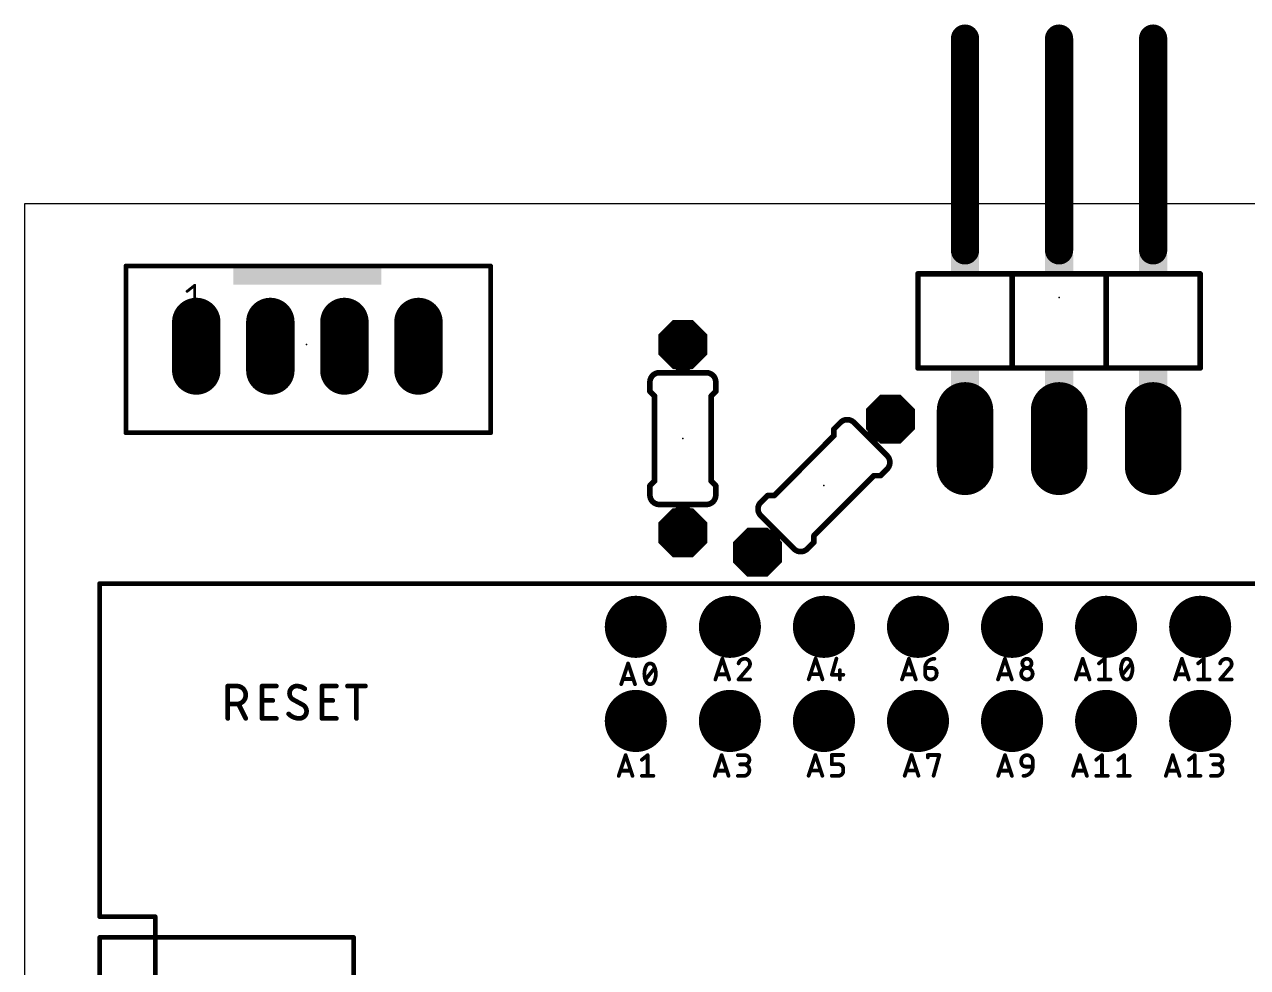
# Model space of a CAD drawing. Extents: x 0 to 2.49, y -0.29 to 2.34.
# Drawn here: x 0 to 1.3, y 1.338 to 2.34 of the extents above; entities that cross this region are included whole.
import ezdxf

# ---------------------------------------------------------------- set-up
doc = ezdxf.new("R2010")
doc.units = 0
for name, color, linetype in [('17', 110, 'CONTINUOUS'), ('20', 31, 'CONTINUOUS'), ('21', 253, 'CONTINUOUS'), ('23', 53, 'CONTINUOUS'), ('51', 253, 'CONTINUOUS')]:
    doc.layers.add(name, color=color, linetype=linetype)

# ---------------------------------------------------------------- blocks, each defined once
blk = doc.blocks.new('RECT')
blk.add_solid([(-0.5, -0.5), (0.5, -0.5), (-0.5, 0.5), (0.5, 0.5)])
blk = doc.blocks.new('LONGP100')
at = {"const_width": 1}
blk.add_lwpolyline([(-0.5, 0), (0.5, 0)], dxfattribs=at)
at = {"const_width": 0.5}
for points in [[(-0.5, 0.25, 1), (-0.5, -0.25)], [(0.5, -0.25, 1), (0.5, 0.25)]]:
    blk.add_lwpolyline(points, format="xyb", dxfattribs=at)
blk = doc.blocks.new('ROUNDP')
at = {"const_width": 0.5}
blk.add_lwpolyline([(0, -0.25, 1), (0, 0.25, 1), (0, -0.25)], format="xyb", dxfattribs=at)
blk = doc.blocks.new('OCTAGONP')
at = {"const_width": 0.5}
blk.add_lwpolyline([(-0.25, -0.103553), (-0.25, 0.103553), (-0.103553, 0.25), (0.103553, 0.25), (0.25, 0.103553), (0.25, -0.103553), (0.103553, -0.25), (-0.103553, -0.25), (-0.25, -0.103553), (-0.25, 0.103553)], dxfattribs=at)

msp = doc.modelspace()

# ---------------------------------------------------------------- linework, layer by layer
at = {"layer": '20'}
for p, q in [((2.487008, 2.149606), (0, 2.149606)), ((0, 2.149606), (0, 0))]:
    msp.add_line(p, q, dxfattribs=at)
at = {"layer": '21'}
for points, const_width in [([(1, 2.325), (1, 2.1)], 0.03), ([(1.1, 2.325), (1.1, 2.1)], 0.03), ([(1.2, 2.325), (1.2, 2.1)], 0.03), ([(0.107874, 1.906201), (0.107874, 2.083366)], 0.005), ([(0.107874, 2.083366), (0.495669, 2.083366)], 0.005), ([(0.495669, 2.083366), (0.495669, 1.906201)], 0.005), ([(1.05, 2.075), (0.95, 2.075)], 0.006), ([(0.95, 2.075), (0.95, 1.975)], 0.006), ([(1.05, 1.975), (1.05, 2.075)], 0.006), ([(1.15, 2.075), (1.05, 2.075)], 0.006), ([(1.15, 1.975), (1.15, 2.075)], 0.006), ([(1.25, 2.075), (1.15, 2.075)], 0.006), ([(1.25, 1.975), (1.25, 2.075)], 0.006), ([(0.17294, 2.056426), (0.180996, 2.06287)], 0.003), ([(0.180996, 2.06287), (0.180996, 2.03387)], 0.003), ([(0.17294, 2.03387), (0.189051, 2.03387)], 0.003), ([(0.95, 1.975), (1.05, 1.975)], 0.006), ([(1.05, 1.975), (1.15, 1.975)], 0.006), ([(1.15, 1.975), (1.25, 1.975)], 0.006), ([(0.665, 1.96), (0.665, 1.95)], 0.006), ([(0.67, 1.945), (0.665, 1.95)], 0.006), ([(0.73, 1.945), (0.735, 1.95)], 0.006), ([(0.735, 1.96), (0.735, 1.95)], 0.006), ([(0.67, 1.855), (0.67, 1.945)], 0.006), ([(0.73, 1.855), (0.73, 1.945)], 0.006), ([(0.867678, 1.917175), (0.860607, 1.910104)], 0.006), ([(0.860607, 1.903033), (0.860607, 1.910104)], 0.006), ([(0.495669, 1.906201), (0.107874, 1.906201)], 0.005), ([(0.796967, 1.839393), (0.860607, 1.903033)], 0.006), ([(0.839393, 1.796967), (0.903033, 1.860607)], 0.006), ([(0.903033, 1.860607), (0.910104, 1.860607)], 0.006), ([(0.917175, 1.867678), (0.910104, 1.860607)], 0.006), ([(0.67, 1.855), (0.665, 1.85)], 0.006), ([(0.665, 1.84), (0.665, 1.85)], 0.006), ([(0.73, 1.855), (0.735, 1.85)], 0.006), ([(0.735, 1.84), (0.735, 1.85)], 0.006), ([(0.782825, 1.832322), (0.789896, 1.839393)], 0.006), ([(0.796967, 1.839393), (0.789896, 1.839393)], 0.006), ([(0.839393, 1.796967), (0.839393, 1.789896)], 0.006), ([(0.832322, 1.782825), (0.839393, 1.789896)], 0.006), ([(0.08, 1.746), (2.206, 1.746)], 0.005), ([(0.08, 1.392), (0.08, 1.746)], 0.005), ([(0.734598, 1.644076), (0.741931, 1.666076)], 0.004), ([(0.741931, 1.666076), (0.749265, 1.644076)], 0.004), ([(0.833779, 1.644207), (0.841112, 1.666207)], 0.004), ([(0.841112, 1.666207), (0.848446, 1.644207)], 0.004), ([(0.86329, 1.666207), (0.858401, 1.649096)], 0.004), ([(0.932984, 1.644076), (0.940317, 1.666076)], 0.004), ([(0.940317, 1.666076), (0.947651, 1.644076)], 0.004), ([(1.03508, 1.644076), (1.042413, 1.666076)], 0.004), ([(1.042413, 1.666076), (1.049747, 1.644076)], 0.004), ([(1.117799, 1.644076), (1.125132, 1.666076)], 0.004), ([(1.125132, 1.666076), (1.132466, 1.644076)], 0.004), ([(1.142421, 1.661187), (1.148532, 1.666076)], 0.004), ([(1.148532, 1.666076), (1.148532, 1.644076)], 0.004), ([(1.223242, 1.644076), (1.230575, 1.666076)], 0.004), ([(1.230575, 1.666076), (1.237909, 1.644076)], 0.004), ([(1.247864, 1.661187), (1.253975, 1.666076)], 0.004), ([(1.253975, 1.666076), (1.253975, 1.644076)], 0.004), ([(0.634447, 1.639076), (0.64178, 1.661076)], 0.004), ([(0.64178, 1.661076), (0.649114, 1.639076)], 0.004), ([(0.660291, 1.643965), (0.670069, 1.656187)], 0.004), ([(0.747431, 1.649576), (0.736431, 1.649576)], 0.004), ([(0.769609, 1.656298), (0.75922, 1.644076)], 0.004), ([(0.846612, 1.649707), (0.835612, 1.649707)], 0.004), ([(0.866957, 1.653985), (0.866957, 1.644207)], 0.004), ([(0.945817, 1.649576), (0.934817, 1.649576)], 0.004), ([(0.957606, 1.656298), (0.964939, 1.656298)], 0.004), ([(0.957606, 1.650187), (0.957606, 1.656298)], 0.004), ([(0.969828, 1.651409), (0.969828, 1.650187)], 0.004), ([(1.047913, 1.649576), (1.036913, 1.649576)], 0.004), ([(1.130632, 1.649576), (1.119632, 1.649576)], 0.004), ([(1.167043, 1.648965), (1.176821, 1.661187)], 0.004), ([(1.236075, 1.649576), (1.225075, 1.649576)], 0.004), ([(1.281653, 1.656298), (1.271264, 1.644076)], 0.004), ([(0.21617, 1.602705), (0.21617, 1.637075)], 0.005), ([(0.21617, 1.637075), (0.225717, 1.637075)], 0.005), ([(0.252579, 1.602705), (0.252579, 1.637075)], 0.005), ([(0.252579, 1.637075), (0.267855, 1.637075)], 0.005), ([(0.316359, 1.602705), (0.316359, 1.637075)], 0.005), ([(0.316359, 1.637075), (0.331634, 1.637075)], 0.005), ([(0.343433, 1.637075), (0.362528, 1.637075)], 0.005), ([(0.35298, 1.602705), (0.35298, 1.637075)], 0.005), ([(0.64728, 1.644576), (0.63628, 1.644576)], 0.004), ([(0.75922, 1.644076), (0.771442, 1.644076)], 0.004), ([(0.858401, 1.649096), (0.870623, 1.649096)], 0.004), ([(1.142421, 1.644076), (1.154643, 1.644076)], 0.004), ([(1.247864, 1.644076), (1.260086, 1.644076)], 0.004), ([(1.271264, 1.644076), (1.283486, 1.644076)], 0.004), ([(0.225717, 1.61798), (0.21617, 1.61798)], 0.005), ([(0.235264, 1.602705), (0.227627, 1.61798)], 0.005), ([(0.252579, 1.621799), (0.264036, 1.621799)], 0.005), ([(0.296111, 1.617026), (0.285609, 1.622754)], 0.005), ([(0.316359, 1.621799), (0.327815, 1.621799)], 0.005), ([(0.267855, 1.602705), (0.252579, 1.602705)], 0.005), ([(0.331634, 1.602705), (0.316359, 1.602705)], 0.005), ([(0.631809, 1.541656), (0.639142, 1.563656)], 0.004), ([(0.639142, 1.563656), (0.646476, 1.541656)], 0.004), ([(0.656431, 1.558767), (0.662542, 1.563656)], 0.004), ([(0.662542, 1.563656), (0.662542, 1.541656)], 0.004), ([(0.733918, 1.541656), (0.741251, 1.563656)], 0.004), ([(0.741251, 1.563656), (0.748585, 1.541656)], 0.004), ([(0.75854, 1.563656), (0.765873, 1.563656)], 0.004), ([(0.83366, 1.541787), (0.840993, 1.563787)], 0.004), ([(0.840993, 1.563787), (0.848327, 1.541787)], 0.004), ([(0.858282, 1.554009), (0.858282, 1.563787)], 0.004), ([(0.858282, 1.563787), (0.870504, 1.563787)], 0.004), ([(0.935842, 1.541787), (0.943175, 1.563787)], 0.004), ([(0.943175, 1.563787), (0.950509, 1.541787)], 0.004), ([(0.960464, 1.561343), (0.960464, 1.563787)], 0.004), ([(0.960464, 1.563787), (0.972686, 1.563787)], 0.004), ([(0.972686, 1.563787), (0.966575, 1.541787)], 0.004), ([(1.035189, 1.541656), (1.042522, 1.563656)], 0.004), ([(1.042522, 1.563656), (1.049856, 1.541656)], 0.004), ([(1.114953, 1.541656), (1.122286, 1.563656)], 0.004), ([(1.122286, 1.563656), (1.12962, 1.541656)], 0.004), ([(1.139575, 1.558767), (1.145686, 1.563656)], 0.004), ([(1.145686, 1.563656), (1.145686, 1.541656)], 0.004), ([(1.162975, 1.558767), (1.169086, 1.563656)], 0.004), ([(1.169086, 1.563656), (1.169086, 1.541656)], 0.004), ([(1.213488, 1.541656), (1.220821, 1.563656)], 0.004), ([(1.220821, 1.563656), (1.228155, 1.541656)], 0.004), ([(1.23811, 1.558767), (1.244221, 1.563656)], 0.004), ([(1.244221, 1.563656), (1.244221, 1.541656)], 0.004), ([(1.26151, 1.563656), (1.268843, 1.563656)], 0.004), ([(0.644642, 1.547156), (0.633642, 1.547156)], 0.004), ([(0.746751, 1.547156), (0.735751, 1.547156)], 0.004), ([(0.765873, 1.553878), (0.760984, 1.553878)], 0.004), ([(0.846493, 1.547287), (0.835493, 1.547287)], 0.004), ([(0.865615, 1.554009), (0.858282, 1.554009)], 0.004), ([(0.870504, 1.546676), (0.870504, 1.54912)], 0.004), ([(0.948675, 1.547287), (0.937675, 1.547287)], 0.004), ([(1.048022, 1.547156), (1.037022, 1.547156)], 0.004), ([(1.059811, 1.556323), (1.059811, 1.557545)], 0.004), ([(1.072033, 1.551434), (1.0647, 1.551434)], 0.004), ([(1.072033, 1.557545), (1.072033, 1.551434)], 0.004), ([(1.127786, 1.547156), (1.116786, 1.547156)], 0.004), ([(1.226321, 1.547156), (1.215321, 1.547156)], 0.004), ([(1.268843, 1.553878), (1.263954, 1.553878)], 0.004), ([(0.656431, 1.541656), (0.668653, 1.541656)], 0.004), ([(0.75854, 1.541656), (0.764651, 1.541656)], 0.004), ([(0.858282, 1.541787), (0.865615, 1.541787)], 0.004), ([(1.139575, 1.541656), (1.151797, 1.541656)], 0.004), ([(1.162975, 1.541656), (1.175197, 1.541656)], 0.004), ([(1.23811, 1.541656), (1.250332, 1.541656)], 0.004), ([(1.26151, 1.541656), (1.267621, 1.541656)], 0.004), ([(0.08, 1.392), (0.139, 1.392)], 0.005), ([(0.139, 1.027), (0.139, 1.392)], 0.005), ([(0.08, 1.37), (0.08, 1.05)], 0.005), ([(0.35, 1.37), (0.08, 1.37)], 0.005), ([(0.35, 1.05), (0.35, 1.37)], 0.005)]:
    msp.add_lwpolyline(points, dxfattribs=dict(at, const_width=const_width))
for points, const_width in [([(1.0075, 2.325, 1), (0.9925, 2.325)], 0.015), ([(1.1075, 2.325, 1), (1.0925, 2.325)], 0.015), ([(1.2075, 2.325, 1), (1.1925, 2.325)], 0.015), ([(0.9925, 2.1, 1), (1.0075, 2.1)], 0.015), ([(1.0925, 2.1, 1), (1.1075, 2.1)], 0.015), ([(1.1925, 2.1, 1), (1.2075, 2.1)], 0.015), ([(0.109124, 2.083366, 1), (0.106624, 2.083366)], 0.0025), ([(0.107874, 2.084616, 1), (0.107874, 2.082116)], 0.0025), ([(0.496919, 2.083366, 1), (0.494419, 2.083366)], 0.0025), ([(0.495669, 2.082116, 1), (0.495669, 2.084616)], 0.0025), ([(0.95, 2.0765, 1), (0.95, 2.0735)], 0.003), ([(0.9515, 2.075, 1), (0.9485, 2.075)], 0.003), ([(1.0515, 2.075, 1), (1.0485, 2.075)], 0.003), ([(1.05, 2.0765, 1), (1.05, 2.0735)], 0.003), ([(1.05, 2.0735, 1), (1.05, 2.0765)], 0.003), ([(1.1515, 2.075, 1), (1.1485, 2.075)], 0.003), ([(1.15, 2.0765, 1), (1.15, 2.0735)], 0.003), ([(1.15, 2.0735, 1), (1.15, 2.0765)], 0.003), ([(1.2515, 2.075, 1), (1.2485, 2.075)], 0.003), ([(1.25, 2.0735, 1), (1.25, 2.0765)], 0.003), ([(0.172472, 2.057011, 1), (0.173409, 2.05584)], 0.0015), ([(0.181746, 2.06287, 1), (0.180246, 2.06287)], 0.0015), ([(0.181464, 2.062284, 1), (0.180527, 2.063456)], 0.0015), ([(0.17294, 2.03462, 1), (0.17294, 2.03312)], 0.0015), ([(0.180246, 2.03387, 1), (0.181746, 2.03387)], 0.0015), ([(0.189051, 2.03312, 1), (0.189051, 2.03462)], 0.0015), ([(0.95, 1.9765, 1), (0.95, 1.9735)], 0.003), ([(1.05, 1.9765, 1), (1.05, 1.9735)], 0.003), ([(1.05, 1.9735, 1), (1.05, 1.9765)], 0.003), ([(1.15, 1.9765, 1), (1.15, 1.9735)], 0.003), ([(1.15, 1.9735, 1), (1.15, 1.9765)], 0.003), ([(1.25, 1.9735, 1), (1.25, 1.9765)], 0.003), ([(0.675, 1.97, 0.414214), (0.665, 1.96)], 0.006), ([(0.675, 1.9685, 1), (0.675, 1.9715)], 0.003), ([(0.735, 1.96, 0.414214), (0.725, 1.97)], 0.006), ([(0.725, 1.9715, 1), (0.725, 1.9685)], 0.003), ([(0.9485, 1.975, 1), (0.9515, 1.975)], 0.003), ([(1.0485, 1.975, 1), (1.0515, 1.975)], 0.003), ([(1.1485, 1.975, 1), (1.1515, 1.975)], 0.003), ([(1.2485, 1.975, 1), (1.2515, 1.975)], 0.003), ([(0.6665, 1.96, 1), (0.6635, 1.96)], 0.003), ([(0.6635, 1.96, 1), (0.6665, 1.96)], 0.003), ([(0.666061, 1.951061, 1), (0.663939, 1.948939)], 0.003), ([(0.6635, 1.95, 1), (0.6665, 1.95)], 0.003), ([(0.7365, 1.96, 1), (0.7335, 1.96)], 0.003), ([(0.7335, 1.96, 1), (0.7365, 1.96)], 0.003), ([(0.7335, 1.95, 1), (0.7365, 1.95)], 0.003), ([(0.736061, 1.948939, 1), (0.733939, 1.951061)], 0.003), ([(0.6715, 1.945, 1), (0.6685, 1.945)], 0.003), ([(0.668939, 1.943939, 1), (0.671061, 1.946061)], 0.003), ([(0.7315, 1.945, 1), (0.7285, 1.945)], 0.003), ([(0.728939, 1.946061, 1), (0.731061, 1.943939)], 0.003), ([(0.859546, 1.911165, 1), (0.861667, 1.909043)], 0.003), ([(0.862107, 1.910104, 1), (0.859107, 1.910104)], 0.003), ([(0.866617, 1.918236, 1), (0.868738, 1.916114)], 0.003), ([(0.88182, 1.917175, 0.414214), (0.867678, 1.917175)], 0.006), ([(0.868738, 1.916114, 1), (0.866617, 1.918236)], 0.003), ([(0.880759, 1.916114, 1), (0.88288, 1.918236)], 0.003), ([(0.107874, 1.907451, 1), (0.107874, 1.904951)], 0.0025), ([(0.106624, 1.906201, 1), (0.109124, 1.906201)], 0.0025), ([(0.494419, 1.906201, 1), (0.496919, 1.906201)], 0.0025), ([(0.495669, 1.904951, 1), (0.495669, 1.907451)], 0.0025), ([(0.859107, 1.903033, 1), (0.862107, 1.903033)], 0.003), ([(0.861667, 1.901972, 1), (0.859546, 1.904094)], 0.003), ([(0.917175, 1.867678, 0.414214), (0.917175, 1.88182)], 0.006), ([(0.918236, 1.88288, 1), (0.916114, 1.880759)], 0.003), ([(0.903033, 1.862107, 1), (0.903033, 1.859107)], 0.003), ([(0.904094, 1.859546, 1), (0.901972, 1.861667)], 0.003), ([(0.909043, 1.861667, 1), (0.911165, 1.859546)], 0.003), ([(0.910104, 1.859107, 1), (0.910104, 1.862107)], 0.003), ([(0.916114, 1.868738, 1), (0.918236, 1.866617)], 0.003), ([(0.918236, 1.866617, 1), (0.916114, 1.868738)], 0.003), ([(0.6665, 1.85, 1), (0.6635, 1.85)], 0.003), ([(0.663939, 1.851061, 1), (0.666061, 1.848939)], 0.003), ([(0.6685, 1.855, 1), (0.6715, 1.855)], 0.003), ([(0.671061, 1.853939, 1), (0.668939, 1.856061)], 0.003), ([(0.731061, 1.856061, 1), (0.728939, 1.853939)], 0.003), ([(0.7285, 1.855, 1), (0.7315, 1.855)], 0.003), ([(0.7365, 1.85, 1), (0.7335, 1.85)], 0.003), ([(0.733939, 1.848939, 1), (0.736061, 1.851061)], 0.003), ([(0.665, 1.84, 0.414214), (0.675, 1.83)], 0.006), ([(0.6665, 1.84, 1), (0.6635, 1.84)], 0.003), ([(0.6635, 1.84, 1), (0.6665, 1.84)], 0.003), ([(0.725, 1.83, 0.414214), (0.735, 1.84)], 0.006), ([(0.7365, 1.84, 1), (0.7335, 1.84)], 0.003), ([(0.7335, 1.84, 1), (0.7365, 1.84)], 0.003), ([(0.782825, 1.832322, 0.414214), (0.782825, 1.81818)], 0.006), ([(0.781764, 1.833383, 1), (0.783885, 1.831262)], 0.003), ([(0.783885, 1.831262, 1), (0.781764, 1.833383)], 0.003), ([(0.789896, 1.840893, 1), (0.789896, 1.837893)], 0.003), ([(0.790957, 1.838333, 1), (0.788835, 1.840454)], 0.003), ([(0.795906, 1.840454, 1), (0.798028, 1.838333)], 0.003), ([(0.796967, 1.837893, 1), (0.796967, 1.840893)], 0.003), ([(0.675, 1.8285, 1), (0.675, 1.8315)], 0.003), ([(0.725, 1.8315, 1), (0.725, 1.8285)], 0.003), ([(0.781764, 1.817119, 1), (0.783885, 1.819241)], 0.003), ([(0.840893, 1.796967, 1), (0.837893, 1.796967)], 0.003), ([(0.838333, 1.798028, 1), (0.840454, 1.795906)], 0.003), ([(0.81818, 1.782825, 0.414214), (0.832322, 1.782825)], 0.006), ([(0.819241, 1.783885, 1), (0.817119, 1.781764)], 0.003), ([(0.831262, 1.783885, 1), (0.833383, 1.781764)], 0.003), ([(0.833383, 1.781764, 1), (0.831262, 1.783885)], 0.003), ([(0.837893, 1.789896, 1), (0.840893, 1.789896)], 0.003), ([(0.840454, 1.788835, 1), (0.838333, 1.790957)], 0.003), ([(0.08, 1.74725, 1), (0.08, 1.74475)], 0.0025), ([(0.08125, 1.746, 1), (0.07875, 1.746)], 0.0025), ([(0.74288, 1.666392, 1), (0.740983, 1.66576)], 0.002), ([(0.74288, 1.66576, 1), (0.740983, 1.666392)], 0.002), ([(0.765942, 1.666076, 0.325185), (0.75922, 1.661187)], 0.004), ([(0.771442, 1.660576, 0.414214), (0.765942, 1.666076)], 0.004), ([(0.765942, 1.667076, 1), (0.765942, 1.665076)], 0.002), ([(0.765942, 1.665076, 1), (0.765942, 1.667076)], 0.002), ([(0.842061, 1.666523, 1), (0.840164, 1.665891)], 0.002), ([(0.842061, 1.665891, 1), (0.840164, 1.666523)], 0.002), ([(0.864251, 1.665932, 1), (0.862328, 1.666482)], 0.002), ([(0.941266, 1.666392, 1), (0.939369, 1.66576)], 0.002), ([(0.941266, 1.66576, 1), (0.939369, 1.666392)], 0.002), ([(0.967384, 1.666076, 0.41421), (0.957606, 1.656298)], 0.004), ([(0.967384, 1.665076, 1), (0.967384, 1.667076)], 0.002), ([(1.043362, 1.666392, 1), (1.041465, 1.66576)], 0.002), ([(1.043362, 1.66576, 1), (1.041465, 1.666392)], 0.002), ([(1.070702, 1.661187, 1), (1.060924, 1.661187)], 0.004), ([(1.126081, 1.666392, 1), (1.124184, 1.66576)], 0.002), ([(1.126081, 1.66576, 1), (1.124184, 1.666392)], 0.002), ([(1.149532, 1.666076, 1), (1.147532, 1.666076)], 0.002), ([(1.149157, 1.665295, 1), (1.147907, 1.666857)], 0.002), ([(1.167654, 1.66302, 0.113887), (1.165821, 1.655076)], 0.004), ([(1.171932, 1.666076, 0.320466), (1.167654, 1.66302)], 0.004), ([(1.168553, 1.662582, 1), (1.166755, 1.663459)], 0.002), ([(1.17621, 1.66302, 0.320478), (1.171932, 1.666076)], 0.004), ([(1.171932, 1.667076, 1), (1.171932, 1.665076)], 0.002), ([(1.171932, 1.665076, 1), (1.171932, 1.667076)], 0.002), ([(1.177109, 1.663459, 1), (1.175311, 1.662582)], 0.002), ([(1.178043, 1.655076, 0.113894), (1.17621, 1.66302)], 0.004), ([(1.231524, 1.666392, 1), (1.229627, 1.66576)], 0.002), ([(1.231524, 1.66576, 1), (1.229627, 1.666392)], 0.002), ([(1.254975, 1.666076, 1), (1.252975, 1.666076)], 0.002), ([(1.2546, 1.665295, 1), (1.25335, 1.666857)], 0.002), ([(1.277986, 1.666076, 0.325185), (1.271264, 1.661187)], 0.004), ([(1.283486, 1.660576, 0.414214), (1.277986, 1.666076)], 0.004), ([(1.277986, 1.667076, 1), (1.277986, 1.665076)], 0.002), ([(1.277986, 1.665076, 1), (1.277986, 1.667076)], 0.002), ([(0.642729, 1.661392, 1), (0.640832, 1.66076)], 0.002), ([(0.642729, 1.66076, 1), (0.640832, 1.661392)], 0.002), ([(0.660902, 1.65802, 0.113887), (0.659069, 1.650076)], 0.004), ([(0.659069, 1.650076, 0.113883), (0.660902, 1.642132)], 0.004), ([(0.660069, 1.650076, 1), (0.658069, 1.650076)], 0.002), ([(0.66518, 1.661076, 0.320466), (0.660902, 1.65802)], 0.004), ([(0.659956, 1.658345, 1), (0.661848, 1.657696)], 0.002), ([(0.661801, 1.657582, 1), (0.660003, 1.658459)], 0.002), ([(0.669458, 1.65802, 0.320478), (0.66518, 1.661076)], 0.004), ([(0.66518, 1.662076, 1), (0.66518, 1.660076)], 0.002), ([(0.66518, 1.660076, 1), (0.66518, 1.662076)], 0.002), ([(0.670357, 1.658459, 1), (0.668559, 1.657582)], 0.002), ([(0.671291, 1.650076, 0.113894), (0.669458, 1.65802)], 0.004), ([(0.669458, 1.642132, 0.113891), (0.671291, 1.650076)], 0.004), ([(0.668512, 1.657696, 1), (0.670404, 1.658345)], 0.002), ([(0.67085, 1.655562, 1), (0.669288, 1.656812)], 0.002), ([(0.672291, 1.650076, 1), (0.670291, 1.650076)], 0.002), ([(0.736431, 1.650576, 1), (0.736431, 1.648576)], 0.002), ([(0.747431, 1.648576, 1), (0.747431, 1.650576)], 0.002), ([(0.758269, 1.661495, 1), (0.760171, 1.660879)], 0.002), ([(0.769609, 1.656298, 0.205267), (0.771442, 1.660576)], 0.004), ([(0.768919, 1.657022, 1), (0.770299, 1.655574)], 0.002), ([(0.770371, 1.655651, 1), (0.768847, 1.656946)], 0.002), ([(0.772442, 1.660576, 1), (0.770442, 1.660576)], 0.002), ([(0.770442, 1.660576, 1), (0.772442, 1.660576)], 0.002), ([(0.835612, 1.650707, 1), (0.835612, 1.648707)], 0.002), ([(0.846612, 1.648707, 1), (0.846612, 1.650707)], 0.002), ([(0.867957, 1.653985, 1), (0.865957, 1.653985)], 0.002), ([(0.934817, 1.650576, 1), (0.934817, 1.648576)], 0.002), ([(0.945817, 1.648576, 1), (0.945817, 1.650576)], 0.002), ([(0.957606, 1.657298, 1), (0.957606, 1.655298)], 0.002), ([(0.958606, 1.656298, 1), (0.956606, 1.656298)], 0.002), ([(0.956606, 1.656298, 1), (0.958606, 1.656298)], 0.002), ([(0.957606, 1.650187, 1), (0.969828, 1.650187)], 0.004), ([(0.958606, 1.650187, 1), (0.956606, 1.650187)], 0.002), ([(0.969828, 1.651409, 0.414214), (0.964939, 1.656298)], 0.004), ([(0.964939, 1.657298, 1), (0.964939, 1.655298)], 0.002), ([(0.964939, 1.655298, 1), (0.964939, 1.657298)], 0.002), ([(0.970828, 1.651409, 1), (0.968828, 1.651409)], 0.002), ([(0.968828, 1.651409, 1), (0.970828, 1.651409)], 0.002), ([(0.970828, 1.650187, 1), (0.968828, 1.650187)], 0.002), ([(1.036913, 1.650576, 1), (1.036913, 1.648576)], 0.002), ([(1.047913, 1.648576, 1), (1.047913, 1.650576)], 0.002), ([(1.071924, 1.650187, 1), (1.059702, 1.650187)], 0.004), ([(1.059702, 1.650187, 1), (1.071924, 1.650187)], 0.004), ([(1.060702, 1.650187, 1), (1.058702, 1.650187)], 0.002), ([(1.060924, 1.661187, 1), (1.070702, 1.661187)], 0.004), ([(1.061924, 1.661187, 1), (1.059924, 1.661187)], 0.002), ([(1.059924, 1.661187, 1), (1.061924, 1.661187)], 0.002), ([(1.071702, 1.661187, 1), (1.069702, 1.661187)], 0.002), ([(1.069702, 1.661187, 1), (1.071702, 1.661187)], 0.002), ([(1.072924, 1.650187, 1), (1.070924, 1.650187)], 0.002), ([(1.119632, 1.650576, 1), (1.119632, 1.648576)], 0.002), ([(1.130632, 1.648576, 1), (1.130632, 1.650576)], 0.002), ([(1.141796, 1.661968, 1), (1.143046, 1.660406)], 0.002), ([(1.165821, 1.655076, 0.113883), (1.167654, 1.647132)], 0.004), ([(1.166821, 1.655076, 1), (1.164821, 1.655076)], 0.002), ([(1.164821, 1.655076, 1), (1.166821, 1.655076)], 0.002), ([(1.166708, 1.663345, 1), (1.1686, 1.662696)], 0.002), ([(1.17621, 1.647132, 0.113891), (1.178043, 1.655076)], 0.004), ([(1.175264, 1.662696, 1), (1.177156, 1.663345)], 0.002), ([(1.177602, 1.660562, 1), (1.17604, 1.661812)], 0.002), ([(1.179043, 1.655076, 1), (1.177043, 1.655076)], 0.002), ([(1.177043, 1.655076, 1), (1.179043, 1.655076)], 0.002), ([(1.225075, 1.650576, 1), (1.225075, 1.648576)], 0.002), ([(1.236075, 1.648576, 1), (1.236075, 1.650576)], 0.002), ([(1.247239, 1.661968, 1), (1.248489, 1.660406)], 0.002), ([(1.270313, 1.661495, 1), (1.272215, 1.660879)], 0.002), ([(1.281653, 1.656298, 0.205267), (1.283486, 1.660576)], 0.004), ([(1.280963, 1.657022, 1), (1.282342, 1.655574)], 0.002), ([(1.282415, 1.655651, 1), (1.280891, 1.656946)], 0.002), ([(1.284486, 1.660576, 1), (1.282486, 1.660576)], 0.002), ([(1.282486, 1.660576, 1), (1.284486, 1.660576)], 0.002), ([(0.21742, 1.637075, 1), (0.21492, 1.637075)], 0.0025), ([(0.21617, 1.638325, 1), (0.21617, 1.635825)], 0.0025), ([(0.225717, 1.61798, 1), (0.225717, 1.637075)], 0.005), ([(0.225717, 1.638325, 1), (0.225717, 1.635825)], 0.0025), ([(0.225717, 1.635825, 1), (0.225717, 1.638325)], 0.0025), ([(0.253829, 1.637075, 1), (0.251329, 1.637075)], 0.0025), ([(0.252579, 1.638325, 1), (0.252579, 1.635825)], 0.0025), ([(0.267855, 1.635825, 1), (0.267855, 1.638325)], 0.0025), ([(0.289428, 1.637075, 0.414214), (0.28179, 1.629437)], 0.005), ([(0.29802, 1.634211, 0.162278), (0.289428, 1.637075)], 0.005), ([(0.289428, 1.638325, 1), (0.289428, 1.635825)], 0.0025), ([(0.289428, 1.635825, 1), (0.289428, 1.638325)], 0.0025), ([(0.317609, 1.637075, 1), (0.315109, 1.637075)], 0.0025), ([(0.316359, 1.638325, 1), (0.316359, 1.635825)], 0.0025), ([(0.331634, 1.635825, 1), (0.331634, 1.638325)], 0.0025), ([(0.343433, 1.638325, 1), (0.343433, 1.635825)], 0.0025), ([(0.35423, 1.637075, 1), (0.35173, 1.637075)], 0.0025), ([(0.362528, 1.635825, 1), (0.362528, 1.638325)], 0.0025), ([(0.633498, 1.639392, 1), (0.635396, 1.63876)], 0.002), ([(0.63628, 1.645576, 1), (0.63628, 1.643576)], 0.002), ([(0.64728, 1.643576, 1), (0.64728, 1.645576)], 0.002), ([(0.648165, 1.63876, 1), (0.650062, 1.639392)], 0.002), ([(0.658069, 1.650076, 1), (0.660069, 1.650076)], 0.002), ([(0.65951, 1.64459, 1), (0.661072, 1.64334)], 0.002), ([(0.660902, 1.642132, 0.320459), (0.66518, 1.639076)], 0.004), ([(0.661848, 1.642456, 1), (0.659956, 1.641807)], 0.002), ([(0.660003, 1.641693, 1), (0.661801, 1.64257)], 0.002), ([(0.66518, 1.639076, 0.320471), (0.669458, 1.642132)], 0.004), ([(0.66518, 1.640076, 1), (0.66518, 1.638076)], 0.002), ([(0.66518, 1.638076, 1), (0.66518, 1.640076)], 0.002), ([(0.668559, 1.64257, 1), (0.670357, 1.641693)], 0.002), ([(0.670404, 1.641807, 1), (0.668512, 1.642456)], 0.002), ([(0.670291, 1.650076, 1), (0.672291, 1.650076)], 0.002), ([(0.733649, 1.644392, 1), (0.735547, 1.64376)], 0.002), ([(0.748316, 1.64376, 1), (0.750213, 1.644392)], 0.002), ([(0.75922, 1.645076, 1), (0.75922, 1.643076)], 0.002), ([(0.758458, 1.644724, 1), (0.759982, 1.643428)], 0.002), ([(0.771442, 1.643076, 1), (0.771442, 1.645076)], 0.002), ([(0.83283, 1.644523, 1), (0.834728, 1.643891)], 0.002), ([(0.847497, 1.643891, 1), (0.849394, 1.644523)], 0.002), ([(0.858401, 1.650096, 1), (0.858401, 1.648096)], 0.002), ([(0.85744, 1.64937, 1), (0.859363, 1.648821)], 0.002), ([(0.865957, 1.644207, 1), (0.867957, 1.644207)], 0.002), ([(0.870623, 1.648096, 1), (0.870623, 1.650096)], 0.002), ([(0.932035, 1.644392, 1), (0.933933, 1.64376)], 0.002), ([(0.946702, 1.64376, 1), (0.948599, 1.644392)], 0.002), ([(0.956606, 1.650187, 1), (0.958606, 1.650187)], 0.002), ([(0.968828, 1.650187, 1), (0.970828, 1.650187)], 0.002), ([(1.034131, 1.644392, 1), (1.036029, 1.64376)], 0.002), ([(1.048798, 1.64376, 1), (1.050695, 1.644392)], 0.002), ([(1.058702, 1.650187, 1), (1.060702, 1.650187)], 0.002), ([(1.070924, 1.650187, 1), (1.072924, 1.650187)], 0.002), ([(1.11685, 1.644392, 1), (1.118748, 1.64376)], 0.002), ([(1.131517, 1.64376, 1), (1.133414, 1.644392)], 0.002), ([(1.142421, 1.645076, 1), (1.142421, 1.643076)], 0.002), ([(1.147532, 1.644076, 1), (1.149532, 1.644076)], 0.002), ([(1.154643, 1.643076, 1), (1.154643, 1.645076)], 0.002), ([(1.166262, 1.64959, 1), (1.167824, 1.64834)], 0.002), ([(1.167654, 1.647132, 0.320459), (1.171932, 1.644076)], 0.004), ([(1.1686, 1.647456, 1), (1.166708, 1.646807)], 0.002), ([(1.166755, 1.646693, 1), (1.168553, 1.64757)], 0.002), ([(1.171932, 1.644076, 0.320471), (1.17621, 1.647132)], 0.004), ([(1.171932, 1.645076, 1), (1.171932, 1.643076)], 0.002), ([(1.171932, 1.643076, 1), (1.171932, 1.645076)], 0.002), ([(1.175311, 1.64757, 1), (1.177109, 1.646693)], 0.002), ([(1.177155, 1.646807, 1), (1.175264, 1.647456)], 0.002), ([(1.222293, 1.644392, 1), (1.224191, 1.64376)], 0.002), ([(1.23696, 1.64376, 1), (1.238857, 1.644392)], 0.002), ([(1.247864, 1.645076, 1), (1.247864, 1.643076)], 0.002), ([(1.252975, 1.644076, 1), (1.254975, 1.644076)], 0.002), ([(1.260086, 1.643076, 1), (1.260086, 1.645076)], 0.002), ([(1.271264, 1.645076, 1), (1.271264, 1.643076)], 0.002), ([(1.270502, 1.644724, 1), (1.272026, 1.643428)], 0.002), ([(1.283486, 1.643076, 1), (1.283486, 1.645076)], 0.002), ([(0.28179, 1.629437, 0.265564), (0.285609, 1.622754)], 0.005), ([(0.28304, 1.629437, 1), (0.28054, 1.629437)], 0.0025), ([(0.28054, 1.629437, 1), (0.28304, 1.629437)], 0.0025), ([(0.29727, 1.633211, 1), (0.29877, 1.635211)], 0.0025), ([(0.21617, 1.61923, 1), (0.21617, 1.61673)], 0.0025), ([(0.225717, 1.61923, 1), (0.225717, 1.61673)], 0.0025), ([(0.225717, 1.61673, 1), (0.225717, 1.61923)], 0.0025), ([(0.228745, 1.618539, 1), (0.226509, 1.617421)], 0.0025), ([(0.252579, 1.623049, 1), (0.252579, 1.620549)], 0.0025), ([(0.264036, 1.620549, 1), (0.264036, 1.623049)], 0.0025), ([(0.286207, 1.623851, 1), (0.28501, 1.621657)], 0.0025), ([(0.284974, 1.621677, 1), (0.286243, 1.623831)], 0.0025), ([(0.292292, 1.602705, 0.414218), (0.29993, 1.610343)], 0.005), ([(0.296745, 1.618103, 1), (0.295476, 1.615949)], 0.0025), ([(0.29993, 1.610343, 0.265564), (0.296111, 1.617026)], 0.005), ([(0.295512, 1.615928, 1), (0.296709, 1.618123)], 0.0025), ([(0.30118, 1.610343, 1), (0.29868, 1.610343)], 0.0025), ([(0.316359, 1.623049, 1), (0.316359, 1.620549)], 0.0025), ([(0.327815, 1.620549, 1), (0.327815, 1.623049)], 0.0025), ([(0.21492, 1.602705, 1), (0.21742, 1.602705)], 0.0025), ([(0.234146, 1.602146, 1), (0.236382, 1.603264)], 0.0025), ([(0.252579, 1.603955, 1), (0.252579, 1.601455)], 0.0025), ([(0.251329, 1.602705, 1), (0.253829, 1.602705)], 0.0025), ([(0.267855, 1.601455, 1), (0.267855, 1.603955)], 0.0025), ([(0.281723, 1.608359, 1), (0.279948, 1.606598)], 0.0025), ([(0.280835, 1.607478, 0.199988), (0.292292, 1.602705)], 0.005), ([(0.292292, 1.603955, 1), (0.292292, 1.601455)], 0.0025), ([(0.292292, 1.601455, 1), (0.292292, 1.603955)], 0.0025), ([(0.29868, 1.610343, 1), (0.30118, 1.610343)], 0.0025), ([(0.316359, 1.603955, 1), (0.316359, 1.601455)], 0.0025), ([(0.315109, 1.602705, 1), (0.317609, 1.602705)], 0.0025), ([(0.331634, 1.601455, 1), (0.331634, 1.603955)], 0.0025), ([(0.35173, 1.602705, 1), (0.35423, 1.602705)], 0.0025), ([(0.640091, 1.563972, 1), (0.638194, 1.56334)], 0.002), ([(0.640091, 1.56334, 1), (0.638194, 1.563972)], 0.002), ([(0.655806, 1.559548, 1), (0.657056, 1.557986)], 0.002), ([(0.663542, 1.563656, 1), (0.661542, 1.563656)], 0.002), ([(0.663167, 1.562875, 1), (0.661918, 1.564437)], 0.002), ([(0.7422, 1.563972, 1), (0.740303, 1.56334)], 0.002), ([(0.7422, 1.56334, 1), (0.740303, 1.563972)], 0.002), ([(0.75854, 1.564656, 1), (0.75854, 1.562656)], 0.002), ([(0.765873, 1.553878, 1), (0.765873, 1.563656)], 0.004), ([(0.765873, 1.564656, 1), (0.765873, 1.562656)], 0.002), ([(0.765873, 1.562656, 1), (0.765873, 1.564656)], 0.002), ([(0.841942, 1.564103, 1), (0.840045, 1.563471)], 0.002), ([(0.841942, 1.563471, 1), (0.840045, 1.564103)], 0.002), ([(0.859282, 1.563787, 1), (0.857282, 1.563787)], 0.002), ([(0.858282, 1.564787, 1), (0.858282, 1.562787)], 0.002), ([(0.870504, 1.562787, 1), (0.870504, 1.564787)], 0.002), ([(0.944124, 1.564103, 1), (0.942227, 1.563471)], 0.002), ([(0.944124, 1.563471, 1), (0.942227, 1.564103)], 0.002), ([(0.961464, 1.563787, 1), (0.959464, 1.563787)], 0.002), ([(0.960464, 1.564787, 1), (0.960464, 1.562787)], 0.002), ([(0.959464, 1.561343, 1), (0.961464, 1.561343)], 0.002), ([(0.97365, 1.563519, 1), (0.971723, 1.564055)], 0.002), ([(0.972686, 1.562787, 1), (0.972686, 1.564787)], 0.002), ([(1.043471, 1.563972, 1), (1.041574, 1.56334)], 0.002), ([(1.043471, 1.56334, 1), (1.041574, 1.563972)], 0.002), ([(1.072033, 1.557545, 1), (1.059811, 1.557545)], 0.004), ([(1.123235, 1.563972, 1), (1.121338, 1.56334)], 0.002), ([(1.123235, 1.56334, 1), (1.121338, 1.563972)], 0.002), ([(1.13895, 1.559548, 1), (1.1402, 1.557986)], 0.002), ([(1.146686, 1.563656, 1), (1.144686, 1.563656)], 0.002), ([(1.146311, 1.562875, 1), (1.145061, 1.564437)], 0.002), ([(1.16235, 1.559548, 1), (1.1636, 1.557986)], 0.002), ([(1.170086, 1.563656, 1), (1.168086, 1.563656)], 0.002), ([(1.169711, 1.562875, 1), (1.168461, 1.564437)], 0.002), ([(1.22177, 1.563972, 1), (1.219873, 1.56334)], 0.002), ([(1.22177, 1.56334, 1), (1.219873, 1.563972)], 0.002), ([(1.237485, 1.559548, 1), (1.238735, 1.557986)], 0.002), ([(1.245221, 1.563656, 1), (1.243221, 1.563656)], 0.002), ([(1.244846, 1.562875, 1), (1.243596, 1.564437)], 0.002), ([(1.26151, 1.564656, 1), (1.26151, 1.562656)], 0.002), ([(1.268843, 1.553878, 1), (1.268843, 1.563656)], 0.004), ([(1.268843, 1.564656, 1), (1.268843, 1.562656)], 0.002), ([(1.268843, 1.562656, 1), (1.268843, 1.564656)], 0.002), ([(0.633642, 1.548156, 1), (0.633642, 1.546156)], 0.002), ([(0.644642, 1.546156, 1), (0.644642, 1.548156)], 0.002), ([(0.735751, 1.548156, 1), (0.735751, 1.546156)], 0.002), ([(0.746751, 1.546156, 1), (0.746751, 1.548156)], 0.002), ([(0.760984, 1.554878, 1), (0.760984, 1.552878)], 0.002), ([(0.764651, 1.541656, 1), (0.764651, 1.553878)], 0.004), ([(0.764651, 1.554878, 1), (0.764651, 1.552878)], 0.002), ([(0.765873, 1.554878, 1), (0.765873, 1.552878)], 0.002), ([(0.765873, 1.552878, 1), (0.765873, 1.554878)], 0.002), ([(0.835493, 1.548287, 1), (0.835493, 1.546287)], 0.002), ([(0.846493, 1.546287, 1), (0.846493, 1.548287)], 0.002), ([(0.858282, 1.555009, 1), (0.858282, 1.553009)], 0.002), ([(0.857282, 1.554009, 1), (0.859282, 1.554009)], 0.002), ([(0.870504, 1.54912, 0.414214), (0.865615, 1.554009)], 0.004), ([(0.865615, 1.555009, 1), (0.865615, 1.553009)], 0.002), ([(0.865615, 1.541787, 0.414206), (0.870504, 1.546676)], 0.004), ([(0.865615, 1.553009, 1), (0.865615, 1.555009)], 0.002), ([(0.871504, 1.54912, 1), (0.869504, 1.54912)], 0.002), ([(0.869504, 1.54912, 1), (0.871504, 1.54912)], 0.002), ([(0.871504, 1.546676, 1), (0.869504, 1.546676)], 0.002), ([(0.869504, 1.546676, 1), (0.871504, 1.546676)], 0.002), ([(0.937675, 1.548287, 1), (0.937675, 1.546287)], 0.002), ([(0.948675, 1.546287, 1), (0.948675, 1.548287)], 0.002), ([(1.037022, 1.548156, 1), (1.037022, 1.546156)], 0.002), ([(1.048022, 1.546156, 1), (1.048022, 1.548156)], 0.002), ([(1.060811, 1.557545, 1), (1.058811, 1.557545)], 0.002), ([(1.058811, 1.557545, 1), (1.060811, 1.557545)], 0.002), ([(1.059811, 1.556323, 0.414221), (1.0647, 1.551434)], 0.004), ([(1.060811, 1.556323, 1), (1.058811, 1.556323)], 0.002), ([(1.058811, 1.556323, 1), (1.060811, 1.556323)], 0.002), ([(1.062255, 1.541656, 0.414217), (1.072033, 1.551434)], 0.004), ([(1.0647, 1.552434, 1), (1.0647, 1.550434)], 0.002), ([(1.0647, 1.550434, 1), (1.0647, 1.552434)], 0.002), ([(1.073033, 1.557545, 1), (1.071033, 1.557545)], 0.002), ([(1.071033, 1.557545, 1), (1.073033, 1.557545)], 0.002), ([(1.073033, 1.551434, 1), (1.071033, 1.551434)], 0.002), ([(1.071033, 1.551434, 1), (1.073033, 1.551434)], 0.002), ([(1.072033, 1.550434, 1), (1.072033, 1.552434)], 0.002), ([(1.116786, 1.548156, 1), (1.116786, 1.546156)], 0.002), ([(1.127786, 1.546156, 1), (1.127786, 1.548156)], 0.002), ([(1.215321, 1.548156, 1), (1.215321, 1.546156)], 0.002), ([(1.226321, 1.546156, 1), (1.226321, 1.548156)], 0.002), ([(1.263954, 1.554878, 1), (1.263954, 1.552878)], 0.002), ([(1.267621, 1.541656, 1), (1.267621, 1.553878)], 0.004), ([(1.267621, 1.554878, 1), (1.267621, 1.552878)], 0.002), ([(1.268843, 1.554878, 1), (1.268843, 1.552878)], 0.002), ([(1.268843, 1.552878, 1), (1.268843, 1.554878)], 0.002), ([(0.63086, 1.541972, 1), (0.632758, 1.54134)], 0.002), ([(0.645527, 1.54134, 1), (0.647424, 1.541972)], 0.002), ([(0.656431, 1.542656, 1), (0.656431, 1.540656)], 0.002), ([(0.661542, 1.541656, 1), (0.663542, 1.541656)], 0.002), ([(0.668653, 1.540656, 1), (0.668653, 1.542656)], 0.002), ([(0.732969, 1.541972, 1), (0.734867, 1.54134)], 0.002), ([(0.747636, 1.54134, 1), (0.749533, 1.541972)], 0.002), ([(0.75854, 1.542656, 1), (0.75854, 1.540656)], 0.002), ([(0.764651, 1.542656, 1), (0.764651, 1.540656)], 0.002), ([(0.764651, 1.540656, 1), (0.764651, 1.542656)], 0.002), ([(0.832711, 1.542103, 1), (0.834609, 1.541471)], 0.002), ([(0.847378, 1.541471, 1), (0.849275, 1.542103)], 0.002), ([(0.858282, 1.542787, 1), (0.858282, 1.540787)], 0.002), ([(0.865615, 1.542787, 1), (0.865615, 1.540787)], 0.002), ([(0.865615, 1.540787, 1), (0.865615, 1.542787)], 0.002), ([(0.934893, 1.542103, 1), (0.936791, 1.541471)], 0.002), ([(0.94956, 1.541471, 1), (0.951457, 1.542103)], 0.002), ([(0.965612, 1.542055, 1), (0.967539, 1.541519)], 0.002), ([(1.03424, 1.541972, 1), (1.036138, 1.54134)], 0.002), ([(1.048907, 1.54134, 1), (1.050804, 1.541972)], 0.002), ([(1.062255, 1.542656, 1), (1.062255, 1.540656)], 0.002), ([(1.114004, 1.541972, 1), (1.115902, 1.54134)], 0.002), ([(1.128671, 1.54134, 1), (1.130568, 1.541972)], 0.002), ([(1.139575, 1.542656, 1), (1.139575, 1.540656)], 0.002), ([(1.144686, 1.541656, 1), (1.146686, 1.541656)], 0.002), ([(1.151797, 1.540656, 1), (1.151797, 1.542656)], 0.002), ([(1.162975, 1.542656, 1), (1.162975, 1.540656)], 0.002), ([(1.168086, 1.541656, 1), (1.170086, 1.541656)], 0.002), ([(1.175197, 1.540656, 1), (1.175197, 1.542656)], 0.002), ([(1.212539, 1.541972, 1), (1.214437, 1.54134)], 0.002), ([(1.227206, 1.54134, 1), (1.229103, 1.541972)], 0.002), ([(1.23811, 1.542656, 1), (1.23811, 1.540656)], 0.002), ([(1.243221, 1.541656, 1), (1.245221, 1.541656)], 0.002), ([(1.250332, 1.540656, 1), (1.250332, 1.542656)], 0.002), ([(1.26151, 1.542656, 1), (1.26151, 1.540656)], 0.002), ([(1.267621, 1.542656, 1), (1.267621, 1.540656)], 0.002), ([(1.267621, 1.540656, 1), (1.267621, 1.542656)], 0.002), ([(0.08, 1.39325, 1), (0.08, 1.39075)], 0.0025), ([(0.07875, 1.392, 1), (0.08125, 1.392)], 0.0025), ([(0.14025, 1.392, 1), (0.13775, 1.392)], 0.0025), ([(0.139, 1.39075, 1), (0.139, 1.39325)], 0.0025), ([(0.08125, 1.37, 1), (0.07875, 1.37)], 0.0025), ([(0.08, 1.37125, 1), (0.08, 1.36875)], 0.0025), ([(0.35125, 1.37, 1), (0.34875, 1.37)], 0.0025), ([(0.35, 1.36875, 1), (0.35, 1.37125)], 0.0025)]:
    msp.add_lwpolyline(points, format="xyb", dxfattribs=dict(at, const_width=const_width))
at = {"layer": '23'}
for p in [(1.1, 2.05), (0.3, 2), (0.7, 1.9), (0.85, 1.85)]:
    msp.add_point(p, dxfattribs=at)
at = {"layer": '51'}
for points, const_width in [([(0.7, 2), (0.7, 1.98)], 0.02), ([(0.675, 1.97), (0.725, 1.97)], 0.006), ([(0.920711, 1.920711), (0.906569, 1.906569)], 0.02), ([(0.88182, 1.917175), (0.917175, 1.88182)], 0.006), ([(0.675, 1.83), (0.725, 1.83)], 0.006), ([(0.7, 1.8), (0.7, 1.82)], 0.02), ([(0.782825, 1.81818), (0.81818, 1.782825)], 0.006), ([(0.779289, 1.779289), (0.793431, 1.793431)], 0.02)]:
    msp.add_lwpolyline(points, dxfattribs=dict(at, const_width=const_width))
for points, const_width in [([(0.705, 2, 1), (0.695, 2)], 0.01), ([(0.695, 1.98, 1), (0.705, 1.98)], 0.01), ([(0.675, 1.9715, 1), (0.675, 1.9685)], 0.003), ([(0.725, 1.9685, 1), (0.725, 1.9715)], 0.003), ([(0.924246, 1.917175, 1), (0.917175, 1.924246)], 0.01), ([(0.88288, 1.918236, 1), (0.880759, 1.916114)], 0.003), ([(0.903033, 1.910104, 1), (0.910104, 1.903033)], 0.01), ([(0.916114, 1.880759, 1), (0.918236, 1.88288)], 0.003), ([(0.675, 1.8315, 1), (0.675, 1.8285)], 0.003), ([(0.705, 1.82, 1), (0.695, 1.82)], 0.01), ([(0.725, 1.8285, 1), (0.725, 1.8315)], 0.003), ([(0.783885, 1.819241, 1), (0.781764, 1.817119)], 0.003), ([(0.695, 1.8, 1), (0.705, 1.8)], 0.01), ([(0.796967, 1.789896, 1), (0.789896, 1.796967)], 0.01), ([(0.775754, 1.782825, 1), (0.782825, 1.775754)], 0.01), ([(0.817119, 1.781764, 1), (0.819241, 1.783885)], 0.003)]:
    msp.add_lwpolyline(points, format="xyb", dxfattribs=dict(at, const_width=const_width))

# ---------------------------------------------------------------- block references
at = {"layer": '17'}
for name, p, xscale, yscale, rotation in [('LONGP100', (0.182677, 1.99813), 0.051496, 0.051496, 270), ('LONGP100', (0.182677, 1.99813), 0.051496, 0.051496, 270), ('LONGP100', (0.261417, 1.99813), 0.051496, 0.051496, 270), ('LONGP100', (0.261417, 1.99813), 0.051496, 0.051496, 270), ('LONGP100', (0.340157, 1.99813), 0.051496, 0.051496, 270), ('LONGP100', (0.340157, 1.99813), 0.051496, 0.051496, 270), ('LONGP100', (0.418898, 1.99813), 0.051496, 0.051496, 270), ('LONGP100', (0.418898, 1.99813), 0.051496, 0.051496, 270), ('OCTAGONP', (0.7, 2), 0.052, 0.052, 270), ('OCTAGONP', (0.7, 2), 0.052, 0.052, 270), ('OCTAGONP', (0.920711, 1.920711), 0.052, 0.052, 225), ('OCTAGONP', (0.920711, 1.920711), 0.052, 0.052, 225), ('LONGP100', (1, 1.9), 0.06, 0.06, 90), ('LONGP100', (1, 1.9), 0.06, 0.06, 90), ('LONGP100', (1.1, 1.9), 0.06, 0.06, 90), ('LONGP100', (1.1, 1.9), 0.06, 0.06, 90), ('LONGP100', (1.2, 1.9), 0.06, 0.06, 90), ('LONGP100', (1.2, 1.9), 0.06, 0.06, 90), ('OCTAGONP', (0.7, 1.8), 0.052, 0.052, 270), ('OCTAGONP', (0.7, 1.8), 0.052, 0.052, 270), ('OCTAGONP', (0.779289, 1.779289), 0.052, 0.052, 225), ('OCTAGONP', (0.779289, 1.779289), 0.052, 0.052, 225)]:
    msp.add_blockref(name, p, dxfattribs=dict(at, xscale=xscale, yscale=yscale, rotation=rotation))
at = {"layer": '17', "xscale": 0.066, "yscale": 0.066}
for p in [(0.65, 1.7), (0.65, 1.7), (0.75, 1.7), (0.75, 1.7), (0.85, 1.7), (0.85, 1.7), (0.95, 1.7), (0.95, 1.7), (1.05, 1.7), (1.05, 1.7), (1.15, 1.7), (1.15, 1.7), (1.25, 1.7), (1.25, 1.7), (0.65, 1.6), (0.65, 1.6), (0.75, 1.6), (0.75, 1.6), (0.85, 1.6), (0.85, 1.6), (0.95, 1.6), (0.95, 1.6), (1.05, 1.6), (1.05, 1.6), (1.15, 1.6), (1.15, 1.6), (1.25, 1.6), (1.25, 1.6)]:
    msp.add_blockref('ROUNDP', p, dxfattribs=at)
at = {"layer": '21', "xscale": 0.03}
for p, yscale in [((1, 2.085), 0.02), ((1.1, 2.085), 0.02), ((1.2, 2.085), 0.02), ((1, 1.955), 0.04), ((1.1, 1.955), 0.04), ((1.2, 1.955), 0.04)]:
    msp.add_blockref('RECT', p, dxfattribs=dict(at, yscale=yscale))
at = {"layer": '21', "xscale": 0.15748, "yscale": 0.019685, "rotation": 180}
msp.add_blockref('RECT', (0.300787, 2.073524), dxfattribs=at)
at = {"layer": '51', "xscale": 0.01, "yscale": 0.02}
for p, rotation in [((0.7, 1.975), 270), ((0.903033, 1.903033), 225), ((0.7, 1.825), 270), ((0.796967, 1.796967), 225)]:
    msp.add_blockref('RECT', p, dxfattribs=dict(at, rotation=rotation))

doc.saveas('drawing.dxf')
